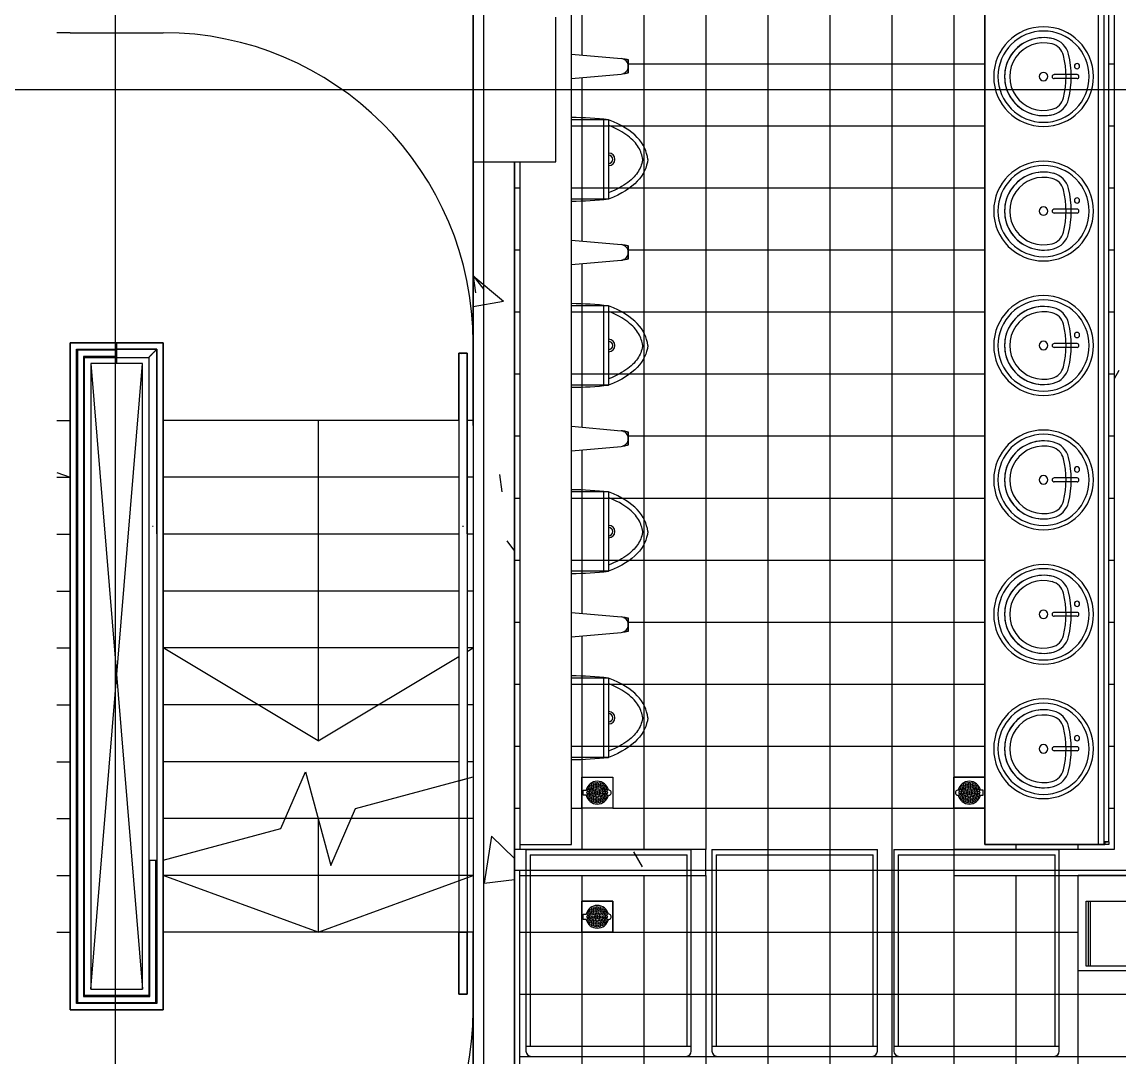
# Model space of a CAD drawing. Header units: millimetres. Extents: x -145636 to 131102, y -135903 to -7470.
# Drawn here: x 18186 to 23494, y -117876 to -112871 of the extents above; entities that cross this region are included whole.
import ezdxf

# ---------------------------------------------------------------- set-up
doc = ezdxf.new("R2010")
doc.units = ezdxf.units.MM
doc.layers.add('M_ARCHI', color=8, linetype='Continuous')

# ---------------------------------------------------------------- blocks, each defined once
blk = doc.blocks.new('RF Archi 21.10.2024')
at = {"layer": 'M_ARCHI', "color": 8}
for p, q in [((-145986, -25375.2), (-145986, -138101)), ((-146036, -127628.5), (-146036, -135033.9)), ((-146036, -131228.5), (-146036, -127628.5)), ((-147766, -136173.8), (-147766, -127753.5)), ((-145561, -133253.5), (-145561, -128428.5)), ((-143561, -133253.5), (-143561, -128428.5)), ((-143561, -128428.5), (-143561, -133253.5)), ((-143011, -133253.5), (-143011, -128428.5)), ((-142986, -128428.5), (-142986, -133253.5)), ((-142986, -128441), (-142986, -133241)), ((-142961, -133241), (-142961, -128441)), ((-142936, -128403.5), (-142936, -133278.5)), ((-146036, -129253.5), (-146036, -129953.5)), ((-145636, -129953.5), (-145636, -129253.5)), ((-147986, -129328.5), (-147536, -129328.5)), ((-145561, -129431.9), (-145320.9, -129452.9)), ((-145301.3, -129456), (-145315.6, -129454.8)), ((-145286, -129459), (-145286, -129522.9)), ((-145286, -129522.3), (-145286, -129459.6)), ((-145561, -129550), (-145320.9, -129529)), ((-145315.6, -129527.2), (-145301.3, -129525.9)), ((-143115, -129531.4), (-143225.8, -129531.4)), ((-143115, -129550.5), (-143225.8, -129550.5)), ((-152583.2, -129603.5), (-121724.8, -129603.5)), ((-145381, -129749.2), (-145561, -129749.2)), ((-145406, -129749.2), (-145406, -130132.7)), ((-145381, -129749.2), (-145381, -130132.7)), ((-146036, -129953.5), (-145636, -129953.5)), ((-145836, -133153.5), (-145836, -129953.5)), ((-145836, -129953.5), (-145836, -133278.5)), ((-145811, -129953.5), (-145811, -133253.5)), ((-145381, -130132.7), (-145561, -130132.7)), ((-143115, -130181.4), (-143225.8, -130181.4)), ((-143115, -130200.5), (-143225.8, -130200.5)), ((-145561, -130331.9), (-145320.9, -130352.9)), ((-145301.3, -130356), (-145315.6, -130354.8)), ((-145286, -130359), (-145286, -130422.9)), ((-145286, -130422.3), (-145286, -130359.6)), ((-145561, -130450), (-145320.9, -130429)), ((-145315.6, -130427.2), (-145301.3, -130425.9)), ((-145381, -130649.2), (-145561, -130649.2)), ((-145406, -130649.2), (-145406, -131032.7)), ((-145381, -130649.2), (-145381, -131032.7)), ((-147986, -130828.5), (-147536, -130828.5)), ((-147986, -131203.5), (-147986, -130828.5)), ((-147986, -130828.5), (-147986, -131203.5)), ((-147761, -130828.5), (-147986, -130828.5)), ((-147761, -130928.5), (-147761, -130828.5)), ((-147761, -130828.5), (-147761, -130928.5)), ((-147536, -130828.5), (-147761, -130828.5)), ((-147536, -130828.5), (-147536, -131228.5)), ((-147536, -130928.5), (-147536, -130828.5)), ((-143115, -130831.4), (-143225.8, -130831.4)), ((-147956, -130858.5), (-147761, -130858.5)), ((-147956, -131203.5), (-147956, -130858.5)), ((-147951, -130863.5), (-147951, -131203.5)), ((-147761, -130863.5), (-147951, -130863.5)), ((-147951, -130863.5), (-147951, -131203.5)), ((-147761, -130863.5), (-147951, -130863.5)), ((-147566, -130858.5), (-147761, -130858.5)), ((-147761, -130858.5), (-147761, -130898.5)), ((-147761, -130858.5), (-147761, -130898.5)), ((-147761, -130858.5), (-147566, -130858.5)), ((-147761, -130895.8), (-147761, -130861.2)), ((-147761, -130861.2), (-147761, -130895.8)), ((-147761, -130893.5), (-147761, -130863.5)), ((-147761, -130863.5), (-147761, -130893.5)), ((-147761, -130893.5), (-147761, -130863.5)), ((-147761, -130863.5), (-147761, -130893.5)), ((-147566, -130934.3), (-147566, -130858.5)), ((-147566, -130858.5), (-147566, -130928.5)), ((-146106, -130878.5), (-146066, -130878.5)), ((-146106, -131203.5), (-146106, -130878.5)), ((-146066, -130878.5), (-146106, -130878.5)), ((-146106, -130878.5), (-146106, -130928.5)), ((-146066, -131203.5), (-146066, -130878.5)), ((-146066, -130878.5), (-146066, -130928.5)), ((-143115, -130850.5), (-143225.8, -130850.5)), ((-147921, -130893.5), (-147921, -131203.5)), ((-147761, -130893.5), (-147921, -130893.5)), ((-147921, -130893.5), (-147921, -131203.5)), ((-147761, -130893.5), (-147921, -130893.5)), ((-147916, -130898.5), (-147761, -130898.5)), ((-147916, -131203.5), (-147916, -130898.5)), ((-147886, -130928.5), (-147886, -131203.5)), ((-147761, -130928.5), (-147886, -130928.5)), ((-147886, -133953.5), (-147636, -130928.5)), ((-147886, -130928.5), (-147636, -133953.5)), ((-147761, -130898.5), (-147606, -130898.5)), ((-147761, -130898.5), (-147606, -130898.5)), ((-147636, -130928.5), (-147761, -130928.5)), ((-147636, -133678.5), (-147636, -130928.5)), ((-147606, -130898.5), (-147606, -130934.3)), ((-147606, -130898.5), (-147606, -130928.5)), ((-147606, -130928.5), (-147606, -133329.4)), ((-147606, -130934.3), (-147606, -131751.4)), ((-147566, -130928.5), (-147566, -133329.4)), ((-147566, -131751.4), (-147566, -130934.3)), ((-147536, -133678.5), (-147536, -130928.5)), ((-146106, -130898.5), (-146106, -131203.5)), ((-146106, -130898.5), (-146106, -130934.3)), ((-146106, -130928.5), (-146106, -132946.3)), ((-146106, -130934.3), (-146106, -131214.2)), ((-146066, -131203.5), (-146066, -130898.5)), ((-146066, -130934.3), (-146066, -130898.5)), ((-146066, -130928.5), (-146066, -132935.5)), ((-146066, -131214.2), (-146066, -130934.3)), ((-145381, -131032.7), (-145561, -131032.7)), ((-148050.6, -131203.5), (-147986, -131203.5)), ((-147986, -131478.5), (-147986, -131203.5)), ((-147986, -131203.5), (-147986, -133953.5)), ((-147956, -133953.5), (-147956, -131203.5)), ((-147951, -131203.5), (-147951, -133953.5)), ((-147951, -131203.5), (-147951, -133953.5)), ((-147921, -131203.5), (-147921, -133953.5)), ((-147921, -131203.5), (-147921, -133953.5)), ((-147916, -133953.5), (-147916, -131203.5)), ((-147886, -131203.5), (-147886, -133953.5)), ((-147536, -131203.5), (-147536, -131478.5)), ((-146106, -131203.5), (-147536, -131203.5)), ((-147536, -131203.5), (-147536, -131478.5)), ((-146786, -131203.5), (-146786, -131478.5)), ((-146106, -131214.2), (-146106, -131751.4)), ((-146036, -131203.5), (-146066, -131203.5)), ((-146066, -131751.4), (-146066, -131214.2)), ((-146036, -131203.5), (-146036, -131478.5)), ((-146036, -131203.5), (-146036, -131478.5)), ((-145561, -131231.9), (-145320.9, -131252.9)), ((-145301.3, -131256), (-145315.6, -131254.8)), ((-145286, -131259), (-145286, -131322.9)), ((-145286, -131322.3), (-145286, -131259.6)), ((-145561, -131350), (-145320.9, -131329)), ((-145315.6, -131327.2), (-145301.3, -131325.9)), ((-148050.6, -131454.8), (-147986, -131478.5)), ((-148050.6, -131478.5), (-147986, -131478.5)), ((-147986, -131753.5), (-147986, -131478.5)), ((-147536, -131478.5), (-147536, -131753.5)), ((-146106, -131478.5), (-147536, -131478.5)), ((-147536, -131478.5), (-147536, -131753.5)), ((-146106, -131478.5), (-147536, -131478.5)), ((-146786, -131478.5), (-146786, -131753.5)), ((-146036, -131478.5), (-146066, -131478.5)), ((-146036, -131478.5), (-146066, -131478.5)), ((-146036, -131478.5), (-146036, -131753.5)), ((-146036, -131478.5), (-146036, -131753.5)), ((-143115, -131481.4), (-143225.8, -131481.4)), ((-143115, -131500.5), (-143225.8, -131500.5)), ((-145381, -131549.2), (-145561, -131549.2)), ((-145406, -131549.2), (-145406, -131932.7)), ((-145381, -131549.2), (-145381, -131932.7)), ((-147588.1, -131714.4), (-147583.9, -131714.4)), ((-146088.1, -131714.4), (-146083.9, -131714.4)), ((-148050.6, -131753.5), (-147986, -131753.5)), ((-147986, -132028.5), (-147986, -131753.5)), ((-147536, -131753.5), (-147536, -132028.5)), ((-146106, -131753.5), (-147536, -131753.5)), ((-147536, -131753.5), (-147536, -132028.5)), ((-146106, -131753.5), (-147536, -131753.5)), ((-146786, -131753.5), (-146786, -132028.5)), ((-146036, -131753.5), (-146066, -131753.5)), ((-146036, -131753.5), (-146066, -131753.5)), ((-146036, -131753.5), (-146036, -132028.5)), ((-146036, -131753.5), (-146036, -132028.5)), ((-145381, -131932.7), (-145561, -131932.7)), ((-148050.6, -132028.5), (-147986, -132028.5)), ((-147986, -132303.5), (-147986, -132028.5)), ((-147536, -132028.5), (-147536, -132303.5)), ((-146106, -132028.5), (-147536, -132028.5)), ((-147536, -132028.5), (-147536, -132303.5)), ((-146106, -132028.5), (-147536, -132028.5)), ((-146786, -132028.5), (-146786, -132303.5)), ((-146036, -132028.5), (-146066, -132028.5)), ((-146036, -132028.5), (-146066, -132028.5)), ((-146036, -132028.5), (-146036, -132303.5)), ((-146036, -132028.5), (-146036, -132303.5)), ((-145561, -132131.9), (-145320.9, -132152.9)), ((-145301.3, -132156), (-145315.6, -132154.8)), ((-143115, -132131.4), (-143225.8, -132131.4)), ((-143115, -132150.5), (-143225.8, -132150.5)), ((-145286, -132159), (-145286, -132222.9)), ((-145286, -132222.3), (-145286, -132159.6)), ((-145561, -132250), (-145320.9, -132229)), ((-145315.6, -132227.2), (-145301.3, -132225.9)), ((-148050.6, -132303.5), (-147986, -132303.5)), ((-147986, -132578.5), (-147986, -132303.5)), ((-147536, -132303.5), (-147536, -132578.5)), ((-146106, -132303.5), (-147536, -132303.5)), ((-147536, -132303.5), (-147536, -132578.5)), ((-146106, -132303.5), (-147536, -132303.5)), ((-146786, -132753.5), (-147536, -132303.5)), ((-146786, -132303.5), (-146786, -132578.5)), ((-146036, -132303.5), (-146066, -132303.5)), ((-146036, -132303.5), (-146066, -132303.5)), ((-146064.6, -132320.6), (-146036, -132303.5)), ((-146036, -132303.5), (-146036, -132578.5)), ((-146036, -132303.5), (-146036, -132578.5)), ((-146786, -132753.5), (-146106, -132345.5)), ((-145381, -132449.2), (-145561, -132449.2)), ((-145406, -132449.2), (-145406, -132832.7)), ((-145381, -132449.2), (-145381, -132832.7)), ((-148050.6, -132578.5), (-147986, -132578.5)), ((-147986, -132853.5), (-147986, -132578.5)), ((-147536, -132578.5), (-147536, -132853.5)), ((-146106, -132578.5), (-147536, -132578.5)), ((-147536, -132578.5), (-147536, -132853.5)), ((-146106, -132578.5), (-147536, -132578.5)), ((-146786, -132578.5), (-146786, -132753.5)), ((-146036, -132578.5), (-146066, -132578.5)), ((-146036, -132578.5), (-146066, -132578.5)), ((-146036, -132578.5), (-146036, -132853.5)), ((-146036, -132578.5), (-146036, -132853.5)), ((-143115, -132781.4), (-143225.8, -132781.4)), ((-145381, -132832.7), (-145561, -132832.7)), ((-143115, -132800.5), (-143225.8, -132800.5)), ((-148050.6, -132853.5), (-147986, -132853.5)), ((-147986, -133128.5), (-147986, -132853.5)), ((-147536, -132853.5), (-147536, -133128.5)), ((-146106, -132853.5), (-147536, -132853.5)), ((-147536, -132853.5), (-147536, -133128.5)), ((-146106, -132853.5), (-147536, -132853.5)), ((-146036, -132853.5), (-146066, -132853.5)), ((-146036, -132853.5), (-146066, -132853.5)), ((-146036, -132853.5), (-146036, -133128.5)), ((-146036, -132853.5), (-146036, -132927.5)), ((-146967.1, -133177), (-146846.7, -132902.1)), ((-146846.7, -132902.1), (-146725.3, -133354.9)), ((-146604.9, -133079.9), (-146036, -132927.5)), ((-146106, -132946.3), (-146066, -132935.5)), ((-146106, -132946.3), (-146106, -133678.5)), ((-146066, -132935.5), (-146066, -133678.5)), ((-145511, -132928.5), (-145361, -132928.5)), ((-145511, -133078.5), (-145511, -132928.5)), ((-145511, -132928.5), (-145361, -132928.5)), ((-145511, -133078.5), (-145511, -132928.5)), ((-145361, -132928.5), (-145361, -133078.5)), ((-145361, -132928.5), (-145361, -133078.5)), ((-143711, -132928.5), (-143561, -132928.5)), ((-143711, -133078.5), (-143711, -132928.5)), ((-143561, -132928.5), (-143711, -132928.5)), ((-143711, -132928.5), (-143711, -133078.5)), ((-143561, -132928.5), (-143561, -133078.5)), ((-143561, -133078.5), (-143561, -132928.5)), ((-145503.5, -132991), (-145489.6, -132991)), ((-145503.5, -133016), (-145503.5, -132991)), ((-143568.5, -132991), (-143582.4, -132991)), ((-143568.5, -133016), (-143568.5, -132991)), ((-145489.6, -133016), (-145503.5, -133016)), ((-143582.4, -133016), (-143568.5, -133016)), ((-146725.3, -133354.9), (-146604.9, -133079.9)), ((-145361, -133078.5), (-145511, -133078.5)), ((-145361, -133078.5), (-145511, -133078.5)), ((-143561, -133078.5), (-143711, -133078.5)), ((-143711, -133078.5), (-143561, -133078.5)), ((-148050.6, -133128.5), (-147986, -133128.5)), ((-147986, -133403.5), (-147986, -133128.5)), ((-147536, -133128.5), (-147536, -133403.5)), ((-146036, -133128.5), (-147536, -133128.5)), ((-147536, -133128.5), (-147536, -133329.4)), ((-146945.9, -133128.5), (-147536, -133128.5)), ((-146626.2, -133128.5), (-146786, -133128.5)), ((-146786, -133128.5), (-146786, -133403.5)), ((-146036, -133128.5), (-146036, -133403.5)), ((-145836, -135203.5), (-145836, -133153.5)), ((-147536, -133329.4), (-146967.1, -133177)), ((-145811, -133253.5), (-145561, -133253.5)), ((-142961, -133253.5), (-143561, -133253.5)), ((-143561, -133253.5), (-142980.1, -133253.5)), ((-142986, -133253.5), (-143011, -133253.5)), ((-142973.5, -133241), (-142986, -133241)), ((-142980.1, -133253.5), (-142980.1, -133241)), ((-142980.1, -133253.5), (-142980.1, -133241)), ((-142980.1, -133241), (-142980.1, -133253.5)), ((-142961, -133253.5), (-142980.1, -133253.5)), ((-142979.8, -133241), (-142973.5, -133241)), ((-142973.5, -133241), (-142979.8, -133241)), ((-142979.8, -133241), (-142973.5, -133241)), ((-142973.5, -133241), (-142967.3, -133241)), ((-142961, -133241), (-142973.5, -133241)), ((-142973.5, -133241), (-142967.3, -133241)), ((-142967.3, -133241), (-142973.5, -133241)), ((-142961, -133241), (-142961, -133253.5)), ((-142961, -133241), (-142961, -133253.5)), ((-144911, -133278.5), (-145836, -133278.5)), ((-145836, -133278.5), (-145836, -133378.5)), ((-145781, -133278.5), (-145781, -134253.5)), ((-145781, -133278.5), (-144981, -133278.5)), ((-145761, -133303.5), (-145761, -134228.5)), ((-145761, -133303.5), (-145001, -133303.5)), ((-145001, -134228.5), (-145001, -133303.5)), ((-144981, -134253.5), (-144981, -133278.5)), ((-144911, -133403.5), (-144911, -133278.5)), ((-144881, -133278.5), (-144881, -134253.5)), ((-144881, -133278.5), (-144081, -133278.5)), ((-144861, -133303.5), (-144861, -134228.5)), ((-144861, -133303.5), (-144101, -133303.5)), ((-144101, -134228.5), (-144101, -133303.5)), ((-144081, -134253.5), (-144081, -133278.5)), ((-144001, -133278.5), (-144001, -134253.5)), ((-144001, -133278.5), (-143201, -133278.5)), ((-143981, -133303.5), (-143981, -134228.5)), ((-143981, -133303.5), (-143221, -133303.5)), ((-142936, -133278.5), (-143711, -133278.5)), ((-143711, -133278.5), (-143711, -133403.5)), ((-143221, -134228.5), (-143221, -133303.5)), ((-143201, -134253.5), (-143201, -133278.5)), ((-147606, -133329.4), (-147566, -133329.4)), ((-147606, -133329.4), (-147606, -133678.5)), ((-147601, -133678.5), (-147601, -133329.4)), ((-147601, -133678.5), (-147601, -133329.4)), ((-147571, -133678.5), (-147571, -133329.4)), ((-147571, -133678.5), (-147571, -133329.4)), ((-147566, -133329.4), (-147566, -133678.5)), ((-145836, -133378.5), (-145811, -133378.5)), ((-145836, -133378.5), (-145811, -133378.5)), ((-145836, -133378.5), (-145836, -133403.5)), ((-145811, -133378.5), (-144911, -133378.5)), ((-145811, -133403.5), (-145811, -133378.5)), ((-143711, -133378.5), (-142836, -133378.5)), ((-148050.6, -133403.5), (-147986, -133403.5)), ((-147986, -133678.5), (-147986, -133403.5)), ((-147536, -133403.5), (-147536, -133678.5)), ((-146036, -133403.5), (-147536, -133403.5)), ((-146786, -133678.5), (-147536, -133403.5)), ((-146786, -133403.5), (-146786, -133678.5)), ((-146786, -133678.5), (-146036, -133403.5)), ((-146036, -133403.5), (-146036, -133678.5)), ((-145836, -133480), (-145836, -133403.5)), ((-145836, -133403.5), (-145836, -133480)), ((-145811, -133403.5), (-144911, -133403.5)), ((-145811, -135203.5), (-145811, -133403.5)), ((-143711, -133403.5), (-141911, -133403.5)), ((-143111, -133408.5), (-143111, -133858.5)), ((-143111, -133408.5), (-143111, -133858.5)), ((-142516, -133403.5), (-143106, -133403.5)), ((-145836, -135203.5), (-145836, -133480)), ((-145836, -133480), (-145836, -135203.5)), ((-145361, -133528.5), (-145511, -133528.5)), ((-145511, -133528.5), (-145511, -133678.5)), ((-145511, -133528.5), (-145361, -133528.5)), ((-145511, -133678.5), (-145511, -133528.5)), ((-145361, -133678.5), (-145361, -133528.5)), ((-145361, -133528.5), (-145361, -133678.5)), ((-143070.1, -133842), (-143070.1, -133528.5)), ((-143070.1, -133528.5), (-142825.1, -133528.5)), ((-143061, -133528.5), (-143061, -133842)), ((-143061, -133528.5), (-143061, -133842)), ((-143051.9, -133528.5), (-142825.1, -133528.5)), ((-143051.9, -133528.5), (-143051.9, -133842)), ((-145503.5, -133591), (-145489.6, -133591)), ((-145503.5, -133616), (-145503.5, -133591)), ((-145489.6, -133616), (-145503.5, -133616)), ((-148050.6, -133678.5), (-147986, -133678.5)), ((-147986, -134053.5), (-147986, -133678.5)), ((-147636, -133953.5), (-147636, -133678.5)), ((-147606, -133678.5), (-147606, -133983.5)), ((-147601, -133988.5), (-147601, -133678.5)), ((-147601, -133988.5), (-147601, -133678.5)), ((-147571, -134018.5), (-147571, -133678.5)), ((-147571, -134018.5), (-147571, -133678.5)), ((-147566, -133678.5), (-147566, -134023.5)), ((-147536, -133678.5), (-147536, -134053.5)), ((-146036, -133678.5), (-147536, -133678.5)), ((-147536, -134053.5), (-147536, -133678.5)), ((-146106, -133678.5), (-146066, -133678.5)), ((-146106, -133978.5), (-146106, -133678.5)), ((-146106, -133678.5), (-146106, -133978.5)), ((-146066, -133978.5), (-146066, -133678.5)), ((-146066, -133678.5), (-146066, -133978.5)), ((-146036, -135603.5), (-146036, -133678.5)), ((-145511, -133678.5), (-145361, -133678.5)), ((-145361, -133678.5), (-145511, -133678.5)), ((-142551.9, -133842), (-143070.1, -133842)), ((-142570.1, -133842), (-143051.9, -133842)), ((-143106, -133863.5), (-142516, -133863.5)), ((-147986, -133953.5), (-147986, -134053.5)), ((-147956, -134023.5), (-147956, -133953.5)), ((-147951, -133953.5), (-147951, -134018.5)), ((-147951, -133953.5), (-147951, -134018.5)), ((-147921, -133953.5), (-147921, -133988.5)), ((-147921, -133953.5), (-147921, -133988.5)), ((-147916, -133983.5), (-147916, -133953.5)), ((-147886, -133953.5), (-147636, -133953.5)), ((-147921, -133988.5), (-147601, -133988.5)), ((-147921, -133988.5), (-147601, -133988.5)), ((-147606, -133983.5), (-147916, -133983.5)), ((-146106, -133978.5), (-146066, -133978.5)), ((-146066, -133978.5), (-146106, -133978.5)), ((-147536, -134053.5), (-147986, -134053.5)), ((-147986, -134053.5), (-147536, -134053.5)), ((-147566, -134023.5), (-147956, -134023.5)), ((-147951, -134018.5), (-147571, -134018.5)), ((-147951, -134018.5), (-147571, -134018.5)), ((-145781, -134228.5), (-144981, -134228.5)), ((-145756, -134278.5), (-145006, -134278.5)), ((-144881, -134228.5), (-144081, -134228.5)), ((-144856, -134278.5), (-144106, -134278.5)), ((-144001, -134228.5), (-143201, -134228.5)), ((-143976, -134278.5), (-143226, -134278.5))]:
    blk.add_line(p, q, dxfattribs=at)
at = {"layer": 'M_ARCHI', "color": 8, "linetype": 'Continuous'}
for p, q in [((-144611, -126778.5), (-144611, -135778.5)), ((-144311, -126803.5), (-144311, -135778.5)), ((-144011, -126803.5), (-144011, -135778.5)), ((-143711, -126803.5), (-143711, -135778.5)), ((-145511, -128428.5), (-145511, -129436.8)), ((-145211, -128428.5), (-145211, -133278.5)), ((-144911, -128428.5), (-144911, -133278.5)), ((-145286.8, -129478.5), (-143561, -129478.5)), ((-142961, -129478.5), (-142936, -129478.5)), ((-145511, -129547.4), (-145511, -130336.8)), ((-145561, -129778.5), (-143561, -129778.5)), ((-142961, -129778.5), (-142936, -129778.5)), ((-145811, -129953.5), (-145811, -133278.5)), ((-145836, -130078.5), (-145811, -130078.5)), ((-145561, -130078.5), (-143561, -130078.5)), ((-142961, -130078.5), (-142936, -130078.5)), ((-145836, -130378.5), (-145811, -130378.5)), ((-145286.8, -130378.5), (-143561, -130378.5)), ((-142961, -130378.5), (-142936, -130378.5)), ((-145511, -130447.4), (-145511, -131236.8)), ((-146036, -130503.5), (-145890.1, -130625.9)), ((-146036, -130503.5), (-146036, -130503.5)), ((-146036, -130503.5), (-145985, -130570)), ((-146036, -130503.5), (-146025.1, -130586.6)), ((-146036, -130652.8), (-145890.1, -130625.9)), ((-145836, -130678.5), (-145811, -130678.5)), ((-145561, -130678.5), (-143561, -130678.5)), ((-142961, -130678.5), (-142936, -130678.5)), ((-145836, -130978.5), (-145811, -130978.5)), ((-145561, -130978.5), (-143561, -130978.5)), ((-142961, -130978.5), (-142936, -130978.5)), ((-142912.3, -130961.8), (-142936, -131002.9)), ((-145836, -131223.6), (-145838.4, -131226.1)), ((-145836, -131278.5), (-145811, -131278.5)), ((-145286.8, -131278.5), (-143561, -131278.5)), ((-142961, -131278.5), (-142936, -131278.5)), ((-145511, -131347.4), (-145511, -132136.8)), ((-145909.4, -131465.5), (-145898.4, -131548.6)), ((-145836, -131578.5), (-145811, -131578.5)), ((-145561, -131578.5), (-143561, -131578.5)), ((-142961, -131578.5), (-142936, -131578.5)), ((-145873.4, -131786.4), (-145836, -131835.2)), ((-145836, -131878.5), (-145811, -131878.5)), ((-145561, -131878.5), (-143561, -131878.5)), ((-142961, -131878.5), (-142936, -131878.5)), ((-145836, -132178.5), (-145811, -132178.5)), ((-145286.8, -132178.5), (-143561, -132178.5)), ((-142961, -132178.5), (-142936, -132178.5)), ((-145511, -132247.4), (-145511, -133278.5)), ((-145836, -132478.5), (-145811, -132478.5)), ((-145561, -132478.5), (-143561, -132478.5)), ((-142961, -132478.5), (-142936, -132478.5)), ((-145836, -132778.5), (-145811, -132778.5)), ((-145561, -132778.5), (-143561, -132778.5)), ((-142961, -132778.5), (-142936, -132778.5)), ((-145836, -133078.5), (-145811, -133078.5)), ((-145561, -133078.5), (-145511, -133078.5)), ((-145361, -133078.5), (-143711, -133078.5)), ((-142961, -133078.5), (-142936, -133078.5)), ((-145948.4, -133214.3), (-145983.5, -133440.2)), ((-145948.4, -133214.3), (-145836, -133322.1)), ((-143411, -133253.5), (-143411, -133278.5)), ((-143111, -133253.5), (-143111, -133278.5)), ((-145217.3, -133362), (-145259.2, -133289.4)), ((-144911, -133378.5), (-143711, -133378.5)), ((-145983.4, -133440.2), (-145836, -133423)), ((-145511, -133403.5), (-145511, -135778.5)), ((-145211, -133403.5), (-145211, -135778.5)), ((-144911, -133403.5), (-144911, -135778.5)), ((-143411, -133403.5), (-143411, -135778.5)), ((-143111, -133403.5), (-143111, -135778.5)), ((-145811, -133678.5), (-145511, -133678.5)), ((-145361, -133678.5), (-143111, -133678.5)), ((-145811, -133978.5), (-138761, -133978.5)), ((-145811, -134278.5), (-138761, -134278.5))]:
    blk.add_line(p, q, dxfattribs=at)
at = {"layer": 'M_ARCHI', "color": 8}
for centre in [(-145436, -132958.5), (-143636, -132958.5), (-145481, -133003.5), (-145479.5, -132992.1), (-145474.8, -132980.7), (-145468.5, -133003.5), (-145467.8, -132971.7), (-145466, -132991), (-145459, -132980.5), (-145458.7, -132964.6), (-145456, -133003.5), (-145450.1, -132989.3), (-145448.4, -132973.4), (-145447.3, -132959.9), (-145441.3, -132998.2), (-145441.3, -133008.8), (-145436, -132971), (-145436, -132983.5), (-145430.7, -132998.2), (-145430.7, -133008.8), (-145424.6, -132959.9), (-145423.6, -132973.4), (-145421.9, -132989.3), (-145416, -133003.5), (-145413.2, -132964.7), (-145413, -132980.5), (-145406, -132991), (-145404.2, -132971.7), (-145403.5, -133003.5), (-145397.2, -132980.7), (-145392.5, -132992.1), (-145391, -133003.5), (-143681, -133003.5), (-143679.6, -132992.1), (-143674.8, -132980.7), (-143668.5, -133003.5), (-143667.8, -132971.7), (-143666, -132991), (-143659, -132980.5), (-143658.8, -132964.7), (-143656, -133003.5), (-143650.1, -132989.3), (-143648.4, -132973.4), (-143647.4, -132959.9), (-143641.3, -132998.2), (-143641.3, -133008.8), (-143636, -132971), (-143636, -132983.5), (-143630.7, -132998.2), (-143630.7, -133008.8), (-143624.7, -132959.9), (-143623.6, -132973.4), (-143621.9, -132989.3), (-143616, -133003.5), (-143613.3, -132964.6), (-143613, -132980.5), (-143606, -132991), (-143604.2, -132971.7), (-143603.5, -133003.5), (-143597.2, -132980.7), (-143592.5, -132992.1), (-143591, -133003.5), (-145479.6, -133014.8), (-145474.8, -133026.2), (-145467.8, -133035.3), (-145466, -133015.9), (-145459, -133026.5), (-145458.8, -133042.3), (-145450.1, -133017.6), (-145448.4, -133033.5), (-145447.4, -133047), (-145436, -133023.5), (-145436, -133036), (-145436, -133048.5), (-145424.7, -133047), (-145423.6, -133033.5), (-145421.9, -133017.6), (-145413.3, -133042.3), (-145413, -133026.5), (-145406, -133015.9), (-145404.2, -133035.3), (-145397.2, -133026.3), (-145392.5, -133014.9), (-143679.5, -133014.9), (-143674.8, -133026.3), (-143667.8, -133035.3), (-143666, -133015.9), (-143659, -133026.5), (-143658.7, -133042.3), (-143650.1, -133017.6), (-143648.4, -133033.5), (-143647.3, -133047), (-143636, -133023.5), (-143636, -133036), (-143636, -133048.5), (-143624.6, -133047), (-143623.6, -133033.5), (-143621.9, -133017.6), (-143613.2, -133042.3), (-143613, -133026.5), (-143606, -133015.9), (-143604.2, -133035.3), (-143597.2, -133026.2), (-143592.5, -133014.8), (-145479.5, -133592.1), (-145474.8, -133580.7), (-145467.8, -133571.7), (-145466, -133591), (-145459, -133580.5), (-145458.7, -133564.6), (-145450.1, -133589.3), (-145448.4, -133573.4), (-145447.3, -133559.9), (-145436, -133558.5), (-145436, -133571), (-145436, -133583.5), (-145424.6, -133559.9), (-145423.6, -133573.4), (-145421.9, -133589.3), (-145413.2, -133564.7), (-145413, -133580.5), (-145406, -133591), (-145404.2, -133571.7), (-145397.2, -133580.7), (-145392.5, -133592.1), (-145481, -133603.5), (-145479.6, -133614.8), (-145474.8, -133626.2), (-145468.5, -133603.5), (-145467.8, -133635.3), (-145466, -133615.9), (-145459, -133626.5), (-145458.8, -133642.3), (-145456, -133603.5), (-145450.1, -133617.6), (-145448.4, -133633.5), (-145447.4, -133647), (-145441.3, -133598.2), (-145441.3, -133608.8), (-145436, -133623.5), (-145436, -133636), (-145436, -133648.5), (-145430.7, -133598.2), (-145430.7, -133608.8), (-145424.7, -133647), (-145423.6, -133633.5), (-145421.9, -133617.6), (-145416, -133603.5), (-145413.3, -133642.3), (-145413, -133626.5), (-145406, -133615.9), (-145404.2, -133635.3), (-145403.5, -133603.5), (-145397.2, -133626.3), (-145392.5, -133614.9), (-145391, -133603.5)]:
    blk.add_circle(centre, 5, dxfattribs=at)
for centre, radius, start, end in [((-147986, -130828.5), 1500, 90, 92.478), ((-147536, -130828.5), 1500, 0, 90), ((-143276.9, -129541), 241.3, 90, 270), ((-143276.9, -129541), 241.3, 0, 180), ((-143276.9, -129541), 220.6, 0, 180), ((-143276.9, -129541), 241.3, 270, 90), ((-143276.9, -129541), 188.7, 75.2115, 284.7885), ((-143276.9, -129541), 188.7, 75.2115, 180), ((-143276.9, -129541), 163.3, 75.2115, 284.7885), ((-143254.7, -129456.7), 76.2, 13.8965, 75.2115), ((-143254.7, -129456.7), 101.6, 13.8965, 75.2115), ((-143254.7, -129456.7), 101.6, 13.8965, 75.2115), ((-143595.1, -129541), 426.9, 346.1035, 13.8965), ((-143595.1, -129541), 452.3, 346.1035, 13.8965), ((-143595.1, -129541), 452.3, 0, 13.8965), ((-145324.2, -129491), 38.2, 275, 85), ((-143115, -129490.2), 12.7, 90, 270), ((-143115, -129490.2), 12.7, 270, 90), ((-143276.9, -129541), 241.3, 180, 0), ((-143276.9, -129541), 220.6, 180, 0), ((-143276.9, -129541), 188.7, 180, 284.7885), ((-143276.9, -129541), 20.6, 90, 270), ((-143276.9, -129541), 20.6, 270, 90), ((-143225.8, -129541), 9.52, 90, 270), ((-143595.1, -129541), 452.3, 346.1035, 0), ((-143115, -129541), 9.52, 270, 90), ((-143254.7, -129625.2), 76.2, 284.7885, 346.1035), ((-143254.7, -129625.2), 101.6, 284.7885, 346.1035), ((-143254.7, -129625.2), 101.6, 284.7885, 346.1035), ((-145581.6, -131616.1), 1877.6, 83.8664, 89.3704), ((-145381, -129941), 30, 270, 90), ((-145381, -129941), 20, 270, 90), ((-143276.9, -130191), 241.3, 90, 270), ((-143276.9, -130191), 241.3, 0, 180), ((-143276.9, -130191), 220.6, 0, 180), ((-143276.9, -130191), 241.3, 270, 90), ((-143276.9, -130191), 188.7, 75.2115, 284.7885), ((-143276.9, -130191), 188.7, 75.2115, 180), ((-143276.9, -130191), 163.3, 75.2115, 284.7885), ((-143254.7, -130106.7), 76.2, 13.8965, 75.2115), ((-143254.7, -130106.7), 101.6, 13.8965, 75.2115), ((-143254.7, -130106.7), 101.6, 13.8965, 75.2115), ((-143595.1, -130191), 452.3, 346.1035, 13.8965), ((-143595.1, -130191), 452.3, 0, 13.8965), ((-145581.6, -128265.8), 1877.6, 270.6296, 276.1336), ((-143595.1, -130191), 426.9, 346.1035, 13.8965), ((-143115, -130140.2), 12.7, 90, 270), ((-143115, -130140.2), 12.7, 270, 90), ((-143276.9, -130191), 241.3, 180, 0), ((-143276.9, -130191), 220.6, 180, 0), ((-143276.9, -130191), 188.7, 180, 284.7885), ((-143276.9, -130191), 20.6, 90, 270), ((-143276.9, -130191), 20.6, 270, 90), ((-143225.8, -130191), 9.52, 90, 270), ((-143595.1, -130191), 452.3, 346.1035, 0), ((-143115, -130191), 9.52, 270, 90), ((-143254.7, -130275.2), 76.2, 284.7885, 346.1035), ((-143254.7, -130275.2), 101.6, 284.7885, 346.1035), ((-143254.7, -130275.2), 101.6, 284.7885, 346.1035), ((-145324.2, -130391), 38.2, 275, 85), ((-143276.9, -130841), 241.3, 90, 270), ((-143276.9, -130841), 241.3, 0, 180), ((-143276.9, -130841), 241.3, 270, 90), ((-145581.6, -132516.1), 1877.6, 83.8664, 89.3704), ((-143276.9, -130841), 220.6, 0, 180), ((-143276.9, -130841), 188.7, 75.2115, 284.7885), ((-143276.9, -130841), 188.7, 75.2115, 180), ((-143254.7, -130756.7), 101.6, 13.8965, 75.2115), ((-143254.7, -130756.7), 101.6, 13.8965, 75.2115), ((-143276.9, -130841), 163.3, 75.2115, 284.7885), ((-143254.7, -130756.7), 76.2, 13.8965, 75.2115), ((-143595.1, -130841), 426.9, 346.1035, 13.8965), ((-143595.1, -130841), 452.3, 346.1035, 13.8965), ((-143595.1, -130841), 452.3, 0, 13.8965), ((-143115, -130790.2), 12.7, 90, 270), ((-143115, -130790.2), 12.7, 270, 90), ((-145381, -130841), 30, 270, 90), ((-145381, -130841), 20, 270, 90), ((-143276.9, -130841), 20.6, 90, 270), ((-143276.9, -130841), 20.6, 270, 90), ((-143225.8, -130841), 9.52, 90, 270), ((-143115, -130841), 9.52, 270, 90), ((-143276.9, -130841), 241.3, 180, 0), ((-143276.9, -130841), 220.6, 180, 0), ((-143276.9, -130841), 188.7, 180, 284.7885), ((-143595.1, -130841), 452.3, 346.1035, 0), ((-143254.7, -130925.2), 76.2, 284.7885, 346.1035), ((-143254.7, -130925.2), 101.6, 284.7885, 346.1035), ((-143254.7, -130925.2), 101.6, 284.7885, 346.1035), ((-145581.6, -129165.8), 1877.6, 270.6296, 276.1336), ((-145324.2, -131291), 38.2, 275, 85), ((-143276.9, -131491), 241.3, 90, 270), ((-143276.9, -131491), 241.3, 0, 180), ((-143276.9, -131491), 241.3, 270, 90), ((-143276.9, -131491), 220.6, 0, 180), ((-143276.9, -131491), 188.7, 75.2115, 284.7885), ((-143276.9, -131491), 188.7, 75.2115, 180), ((-143254.7, -131406.7), 101.6, 13.8965, 75.2115), ((-143254.7, -131406.7), 101.6, 13.8965, 75.2115), ((-143276.9, -131491), 163.3, 75.2115, 284.7885), ((-143254.7, -131406.7), 76.2, 13.8965, 75.2115), ((-143595.1, -131491), 426.9, 346.1035, 13.8965), ((-143595.1, -131491), 452.3, 346.1035, 13.8965), ((-143595.1, -131491), 452.3, 0, 13.8965), ((-143115, -131440.2), 12.7, 90, 270), ((-143115, -131440.2), 12.7, 270, 90), ((-143276.9, -131491), 241.3, 180, 0), ((-143276.9, -131491), 220.6, 180, 0), ((-143276.9, -131491), 188.7, 180, 284.7885), ((-143276.9, -131491), 20.6, 90, 270), ((-143276.9, -131491), 20.6, 270, 90), ((-143225.8, -131491), 9.52, 90, 270), ((-143595.1, -131491), 452.3, 346.1035, 0), ((-143115, -131491), 9.52, 270, 90), ((-145581.6, -133416.1), 1877.6, 83.8664, 89.3704), ((-143254.7, -131575.2), 76.2, 284.7885, 346.1035), ((-143254.7, -131575.2), 101.6, 284.7885, 346.1035), ((-143254.7, -131575.2), 101.6, 284.7885, 346.1035), ((-145381, -131741), 30, 270, 90), ((-145381, -131741), 20, 270, 90), ((-145581.6, -130065.8), 1877.6, 270.6296, 276.1336), ((-143276.9, -132141), 241.3, 90, 270), ((-143276.9, -132141), 241.3, 0, 180), ((-143276.9, -132141), 220.6, 0, 180), ((-143276.9, -132141), 241.3, 270, 90), ((-143276.9, -132141), 188.7, 75.2115, 284.7885), ((-143276.9, -132141), 188.7, 75.2115, 180), ((-143276.9, -132141), 163.3, 75.2115, 284.7885), ((-143254.7, -132056.7), 76.2, 13.8965, 75.2115), ((-143254.7, -132056.7), 101.6, 13.8965, 75.2115), ((-143254.7, -132056.7), 101.6, 13.8965, 75.2115), ((-143595.1, -132141), 426.9, 346.1035, 13.8965), ((-143595.1, -132141), 452.3, 346.1035, 13.8965), ((-143595.1, -132141), 452.3, 0, 13.8965), ((-143115, -132090.2), 12.7, 90, 270), ((-143115, -132090.2), 12.7, 270, 90), ((-145324.2, -132191), 38.2, 275, 85), ((-143276.9, -132141), 241.3, 180, 0), ((-143276.9, -132141), 220.6, 180, 0), ((-143276.9, -132141), 188.7, 180, 284.7885), ((-143276.9, -132141), 20.6, 90, 270), ((-143276.9, -132141), 20.6, 270, 90), ((-143225.8, -132141), 9.52, 90, 270), ((-143595.1, -132141), 452.3, 346.1035, 0), ((-143115, -132141), 9.52, 270, 90), ((-143254.7, -132225.2), 76.2, 284.7885, 346.1035), ((-143254.7, -132225.2), 101.6, 284.7885, 346.1035), ((-143254.7, -132225.2), 101.6, 284.7885, 346.1035), ((-145581.6, -134316.1), 1877.6, 83.8664, 89.3704), ((-143276.9, -132791), 241.3, 90, 270), ((-143276.9, -132791), 241.3, 0, 180), ((-143276.9, -132791), 220.6, 0, 180), ((-143276.9, -132791), 241.3, 270, 90), ((-145381, -132641), 30, 270, 90), ((-145381, -132641), 20, 270, 90), ((-143276.9, -132791), 188.7, 75.2115, 284.7885), ((-143276.9, -132791), 188.7, 75.2115, 180), ((-143276.9, -132791), 163.3, 75.2115, 284.7885), ((-143254.7, -132706.7), 76.2, 13.8965, 75.2115), ((-143254.7, -132706.7), 101.6, 13.8965, 75.2115), ((-143254.7, -132706.7), 101.6, 13.8965, 75.2115), ((-143595.1, -132791), 426.9, 346.1035, 13.8965), ((-143595.1, -132791), 452.3, 346.1035, 13.8965), ((-143595.1, -132791), 452.3, 0, 13.8965), ((-143115, -132740.2), 12.7, 90, 270), ((-143115, -132740.2), 12.7, 270, 90), ((-143276.9, -132791), 241.3, 180, 0), ((-143276.9, -132791), 220.6, 180, 0), ((-143276.9, -132791), 188.7, 180, 284.7885), ((-143276.9, -132791), 20.6, 90, 270), ((-143276.9, -132791), 20.6, 270, 90), ((-143225.8, -132791), 9.52, 90, 270), ((-143595.1, -132791), 452.3, 346.1035, 0), ((-143115, -132791), 9.52, 270, 90), ((-145581.6, -130965.8), 1877.6, 270.6296, 276.1336), ((-143254.7, -132875.2), 76.2, 284.7885, 346.1035), ((-143254.7, -132875.2), 101.6, 284.7885, 346.1035), ((-143254.7, -132875.2), 101.6, 284.7885, 346.1035), ((-145436, -133003.5), 55, 13.05, 166.8634), ((-143636, -133003.5), 55, 13.1366, 166.95), ((-145381, -133003.5), 12.5, 263.475, 96.525), ((-143691, -133003.5), 12.5, 83.475, 276.525), ((-145436, -133003.5), 55, 193.1366, 346.95), ((-143636, -133003.5), 55, 193.05, 346.8634), ((-143106, -133408.5), 5, 90, 180), ((-145436, -133603.5), 55, 13.05, 166.8634), ((-145381, -133603.5), 12.5, 263.475, 96.525), ((-145436, -133603.5), 55, 193.1366, 346.95), ((-143106, -133858.5), 5, 180, 270), ((-147536, -134053.5), 1500, 270, 0), ((-145756, -134253.5), 25, 180, 270), ((-145006, -134253.5), 25, 270, 0), ((-144856, -134253.5), 25, 180, 270), ((-144106, -134253.5), 25, 270, 0), ((-143976, -134253.5), 25, 180, 270), ((-143226, -134253.5), 25, 270, 0)]:
    blk.add_arc(centre, radius, start, end, dxfattribs=at)
for points, knots in [([(-145309.1, -129456.9), (-145309, -129456.8), (-145307.9, -129456.6), (-145304.9, -129456), (-145302.2, -129455.9), (-145300.5, -129456.1)], [-0.193382, -0.193382, -0.193382, -0.193382, -0.1875, -0.125, 0, 0, 0, 0]), ([(-145300.5, -129525.8), (-145302.2, -129526), (-145304.9, -129526), (-145307.9, -129525.4), (-145309, -129525.1), (-145309.1, -129525.1)], [-1, -1, -1, -1, -0.875, -0.8125, -0.806618, -0.806618, -0.806618, -0.806618]), ([(-145216.3, -129941), (-145217.6, -129931.3), (-145222.2, -129911.5), (-145235.1, -129883), (-145256.2, -129854.7), (-145296.5, -129818), (-145342.3, -129792.2), (-145381, -129776.2)], [0.0054531, 0.0054531, 0.0054531, 0.0054531, 0.0545115, 0.109023, 0.1635345, 0.218046, 0.327069, 0.327069, 0.327069, 0.327069]), ([(-145215.8, -129937.6), (-145217.2, -129948.4), (-145221.9, -129969), (-145235.4, -129998.1), (-145256.6, -130026.1), (-145296.8, -130062.1), (-145342.5, -130087.3), (-145381, -130102.8)], [0, 0, 0, 0, 0.0545115, 0.109023, 0.1635345, 0.218046, 0.327069, 0.327069, 0.327069, 0.327069]), ([(-145309.1, -130356.9), (-145309, -130356.8), (-145307.9, -130356.6), (-145304.9, -130356), (-145302.2, -130355.9), (-145300.5, -130356.1)], [-0.193382, -0.193382, -0.193382, -0.193382, -0.1875, -0.125, 0, 0, 0, 0]), ([(-145300.5, -130425.8), (-145302.2, -130426), (-145304.9, -130426), (-145307.9, -130425.4), (-145309, -130425.1), (-145309.1, -130425.1)], [-1, -1, -1, -1, -0.875, -0.8125, -0.806618, -0.806618, -0.806618, -0.806618]), ([(-145216.3, -130841), (-145217.6, -130831.3), (-145222.2, -130811.5), (-145235.1, -130783), (-145256.2, -130754.7), (-145296.5, -130718), (-145342.3, -130692.2), (-145381, -130676.2)], [0.0054531, 0.0054531, 0.0054531, 0.0054531, 0.0545115, 0.109023, 0.1635345, 0.218046, 0.327069, 0.327069, 0.327069, 0.327069]), ([(-147603.3, -130895.8), (-147602.9, -130895.4), (-147602.2, -130894.6), (-147601, -130893.5), (-147599.9, -130892.3), (-147598.2, -130890.7), (-147596.4, -130888.9), (-147594.9, -130887.3), (-147593.7, -130886.1), (-147592.4, -130884.9), (-147591.2, -130883.7), (-147589.9, -130882.4), (-147588.6, -130881.1), (-147587.3, -130879.8), (-147586, -130878.5), (-147584.7, -130877.2), (-147583.4, -130875.9), (-147582.1, -130874.6), (-147580.8, -130873.3), (-147579.6, -130872), (-147578.3, -130870.8), (-147577.1, -130869.6), (-147576, -130868.5), (-147574.9, -130867.4), (-147573.5, -130865.9), (-147572.1, -130864.6), (-147571, -130863.4), (-147569.8, -130862.3), (-147569.1, -130861.6), (-147568.7, -130861.2)], [0.1666667, 0.1666667, 0.1666667, 0.1666667, 0.2083333, 0.2291667, 0.25, 0.2916667, 0.3333333, 0.3541667, 0.375, 0.3958333, 0.4166667, 0.4375, 0.4583333, 0.4791667, 0.5, 0.5208333, 0.5416667, 0.5625, 0.5833333, 0.6041667, 0.625, 0.6458333, 0.6666667, 0.6875, 0.7083333, 0.75, 0.7708333, 0.7916667, 0.8333333, 0.8333333, 0.8333333, 0.8333333]), ([(-147568.7, -130861.2), (-147569.1, -130861.6), (-147569.8, -130862.3), (-147571, -130863.4), (-147572.1, -130864.6), (-147573.8, -130866.3), (-147575.6, -130868.1), (-147577.1, -130869.6), (-147578.3, -130870.8), (-147579.6, -130872), (-147580.8, -130873.3), (-147582.1, -130874.6), (-147583.4, -130875.9), (-147584.7, -130877.2), (-147586, -130878.5), (-147587.3, -130879.8), (-147588.6, -130881.1), (-147589.9, -130882.4), (-147591.2, -130883.7), (-147592.4, -130884.9), (-147593.7, -130886.1), (-147594.9, -130887.3), (-147596, -130888.5), (-147597.1, -130889.6), (-147598.5, -130891), (-147599.9, -130892.3), (-147601, -130893.5), (-147602.2, -130894.6), (-147602.9, -130895.4), (-147603.3, -130895.8)], [0.1666667, 0.1666667, 0.1666667, 0.1666667, 0.2083333, 0.2291667, 0.25, 0.2916667, 0.3333333, 0.3541667, 0.375, 0.3958333, 0.4166667, 0.4375, 0.4583333, 0.4791667, 0.5, 0.5208333, 0.5416667, 0.5625, 0.5833333, 0.6041667, 0.625, 0.6458333, 0.6666667, 0.6875, 0.7083333, 0.75, 0.7708333, 0.7916667, 0.8333333, 0.8333333, 0.8333333, 0.8333333]), ([(-145215.8, -130837.6), (-145217.2, -130848.4), (-145221.9, -130869), (-145235.4, -130898.1), (-145256.6, -130926.1), (-145296.8, -130962.1), (-145342.5, -130987.3), (-145381, -131002.8)], [0, 0, 0, 0, 0.0545115, 0.109023, 0.1635345, 0.218046, 0.327069, 0.327069, 0.327069, 0.327069]), ([(-145309.1, -131256.9), (-145309, -131256.8), (-145307.9, -131256.6), (-145304.9, -131256), (-145302.2, -131255.9), (-145300.5, -131256.1)], [-0.193382, -0.193382, -0.193382, -0.193382, -0.1875, -0.125, 0, 0, 0, 0]), ([(-145300.5, -131325.8), (-145302.2, -131326), (-145304.9, -131326), (-145307.9, -131325.4), (-145309, -131325.1), (-145309.1, -131325.1)], [-1, -1, -1, -1, -0.875, -0.8125, -0.806618, -0.806618, -0.806618, -0.806618]), ([(-145216.3, -131741), (-145217.6, -131731.3), (-145222.2, -131711.5), (-145235.1, -131683), (-145256.2, -131654.7), (-145296.5, -131618), (-145342.3, -131592.2), (-145381, -131576.2)], [0.0054531, 0.0054531, 0.0054531, 0.0054531, 0.0545115, 0.109023, 0.1635345, 0.218046, 0.327069, 0.327069, 0.327069, 0.327069]), ([(-145215.8, -131737.6), (-145217.2, -131748.4), (-145221.9, -131769), (-145235.4, -131798.1), (-145256.6, -131826.1), (-145296.8, -131862.1), (-145342.5, -131887.3), (-145381, -131902.8)], [0, 0, 0, 0, 0.0545115, 0.109023, 0.1635345, 0.218046, 0.327069, 0.327069, 0.327069, 0.327069]), ([(-145309.1, -132156.9), (-145309, -132156.8), (-145307.9, -132156.6), (-145304.9, -132156), (-145302.2, -132155.9), (-145300.5, -132156.1)], [-0.193382, -0.193382, -0.193382, -0.193382, -0.1875, -0.125, 0, 0, 0, 0]), ([(-145300.5, -132225.8), (-145302.2, -132226), (-145304.9, -132226), (-145307.9, -132225.4), (-145309, -132225.1), (-145309.1, -132225.1)], [-1, -1, -1, -1, -0.875, -0.8125, -0.806618, -0.806618, -0.806618, -0.806618]), ([(-145216.3, -132641), (-145217.6, -132631.3), (-145222.2, -132611.5), (-145235.1, -132583), (-145256.2, -132554.7), (-145296.5, -132518), (-145342.3, -132492.2), (-145381, -132476.2)], [0.0054531, 0.0054531, 0.0054531, 0.0054531, 0.0545115, 0.109023, 0.1635345, 0.218046, 0.327069, 0.327069, 0.327069, 0.327069]), ([(-145215.8, -132637.6), (-145217.2, -132648.4), (-145221.9, -132669), (-145235.4, -132698.1), (-145256.6, -132726.1), (-145296.8, -132762.1), (-145342.5, -132787.3), (-145381, -132802.8)], [0, 0, 0, 0, 0.0545115, 0.109023, 0.1635345, 0.218046, 0.327069, 0.327069, 0.327069, 0.327069]), ([(-143107.9, -133403.9), (-143108.2, -133404), (-143108.7, -133404.2), (-143109.2, -133404.6), (-143109.6, -133405), (-143109.9, -133405.4), (-143110.2, -133405.7), (-143110.3, -133405.9), (-143110.3, -133405.9)], [0.2857143, 0.2857143, 0.2857143, 0.2857143, 0.4285714, 0.5, 0.5714286, 0.6428571, 0.6785714, 0.7142857, 0.7142857, 0.7142857, 0.7142857]), ([(-143110.3, -133861), (-143110.3, -133861.1), (-143110.2, -133861.2), (-143109.9, -133861.6), (-143109.6, -133861.9), (-143109.2, -133862.3), (-143108.7, -133862.7), (-143108.3, -133862.9), (-143108, -133863.1), (-143107.9, -133863.1)], [0.2857143, 0.2857143, 0.2857143, 0.2857143, 0.3214286, 0.3571429, 0.4285714, 0.5, 0.5714286, 0.6785714, 0.7142857, 0.7142857, 0.7142857, 0.7142857])]:
    blk.add_open_spline(points, degree=3, knots=knots, dxfattribs=at)
for points in [[(-145300.5, -129456.1), (-145297.8, -129456.5), (-145293, -129457.3), (-145288.1, -129458.2), (-145286.4, -129458.8), (-145286, -129459)], [(-145286, -129522.9), (-145286.4, -129523.2), (-145288.1, -129523.7), (-145293, -129524.7), (-145297.8, -129525.4), (-145300.5, -129525.8)], [(-145191, -129941), (-145201.5, -129864), (-145254.9, -129799), (-145381, -129749.2)], [(-145191, -129941), (-145201.5, -130017.9), (-145254.9, -130082.9), (-145381, -130132.7)], [(-145300.5, -130356.1), (-145297.8, -130356.5), (-145293, -130357.3), (-145288.1, -130358.2), (-145286.4, -130358.8), (-145286, -130359)], [(-145286, -130422.9), (-145286.4, -130423.2), (-145288.1, -130423.7), (-145293, -130424.7), (-145297.8, -130425.4), (-145300.5, -130425.8)], [(-145191, -130841), (-145201.5, -130764), (-145254.9, -130699), (-145381, -130649.2)], [(-146091.2, -130879.2), (-146089.5, -130878.7), (-146087.8, -130878.5), (-146086, -130878.5)], [(-145191, -130841), (-145201.5, -130917.9), (-145254.9, -130982.9), (-145381, -131032.7)], [(-145300.5, -131256.1), (-145297.8, -131256.5), (-145293, -131257.3), (-145288.1, -131258.2), (-145286.4, -131258.8), (-145286, -131259)], [(-145286, -131322.9), (-145286.4, -131323.2), (-145288.1, -131323.7), (-145293, -131324.7), (-145297.8, -131325.4), (-145300.5, -131325.8)], [(-145191, -131741), (-145201.5, -131664), (-145254.9, -131599), (-145381, -131549.2)], [(-145191, -131741), (-145201.5, -131817.9), (-145254.9, -131882.9), (-145381, -131932.7)], [(-145300.5, -132156.1), (-145297.8, -132156.5), (-145293, -132157.3), (-145288.1, -132158.2), (-145286.4, -132158.8), (-145286, -132159)], [(-145286, -132222.9), (-145286.4, -132223.2), (-145288.1, -132223.7), (-145293, -132224.7), (-145297.8, -132225.4), (-145300.5, -132225.8)], [(-145191, -132641), (-145201.5, -132564), (-145254.9, -132499), (-145381, -132449.2)], [(-145191, -132641), (-145201.5, -132717.9), (-145254.9, -132782.9), (-145381, -132832.7)]]:
    blk.add_open_spline(points, degree=3, dxfattribs=at)

msp = doc.modelspace()

# ---------------------------------------------------------------- block references
at = {"layer": 'M_ARCHI', "color": 8, "linetype": 'Continuous'}
msp.add_blockref('RF Archi 21.10.2024', (166405.7, 16405.4), dxfattribs=at)

doc.saveas('drawing.dxf')
